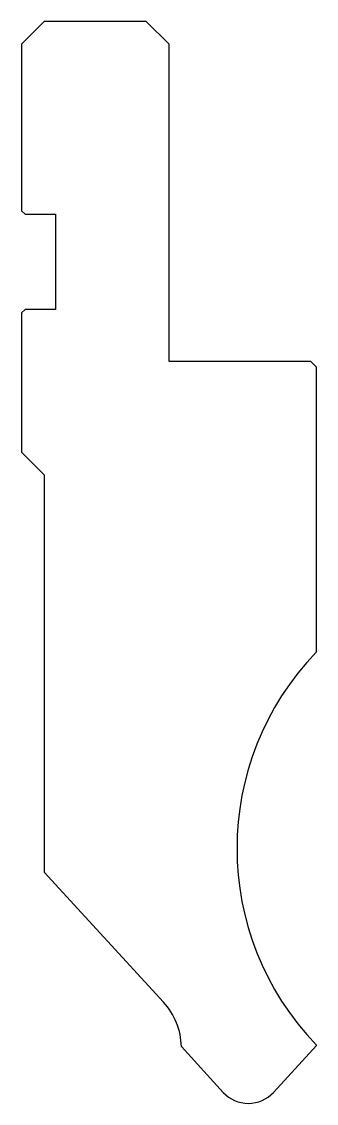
# Model space of a CAD drawing. Header units: metres. Extents: x 96.2 to 122.2, y 99.1 to 194.6.
import ezdxf

# ---------------------------------------------------------------- set-up
doc = ezdxf.new("R2010")
doc.units = ezdxf.units.M

msp = doc.modelspace()

# ---------------------------------------------------------------- linework, layer by layer
for p, q in [((98.163728, 194.556022), (96.163728, 192.556022)), ((107.163749, 194.556022), (98.163728, 194.556022)), ((109.163749, 192.556022), (107.163749, 194.556022)), ((96.163728, 192.556022), (96.163728, 177.856046)), ((109.163749, 164.55605), (109.163749, 192.556022)), ((96.163728, 177.856046), (96.463728, 177.556046)), ((96.463728, 177.556046), (99.163742, 177.556046)), ((99.163742, 177.556046), (99.163742, 169.156046)), ((96.463728, 169.156046), (96.163728, 168.856046)), ((99.163742, 169.156046), (96.463728, 169.156046)), ((96.163728, 168.856046), (96.163728, 156.556022)), ((121.663753, 164.55605), (109.163749, 164.55605)), ((122.163753, 164.05605), (121.663753, 164.55605)), ((122.163753, 138.905407), (122.163753, 164.05605)), ((96.163728, 156.556022), (98.163728, 154.556022)), ((98.163728, 154.556022), (98.163728, 119.479396)), ((98.163728, 119.479396), (108.679392, 108.003563)), ((118.375581, 100.02928), (122.163753, 104.163345)), ((122.163753, 104.163345), (122.163753, 104.206694)), ((110.254643, 104.064147), (113.951917, 100.02928))]:
    msp.add_line(p, q)
for centre, radius, start, end in [((140.163749, 121.55605), 25, 136.054466, 223.945534), ((104.255728, 103.950022), 6, 1.089881, 42.5), ((116.163749, 102.05605), 3, 222.5, 317.5)]:
    msp.add_arc(centre, radius, start, end)

doc.saveas('drawing.dxf')
